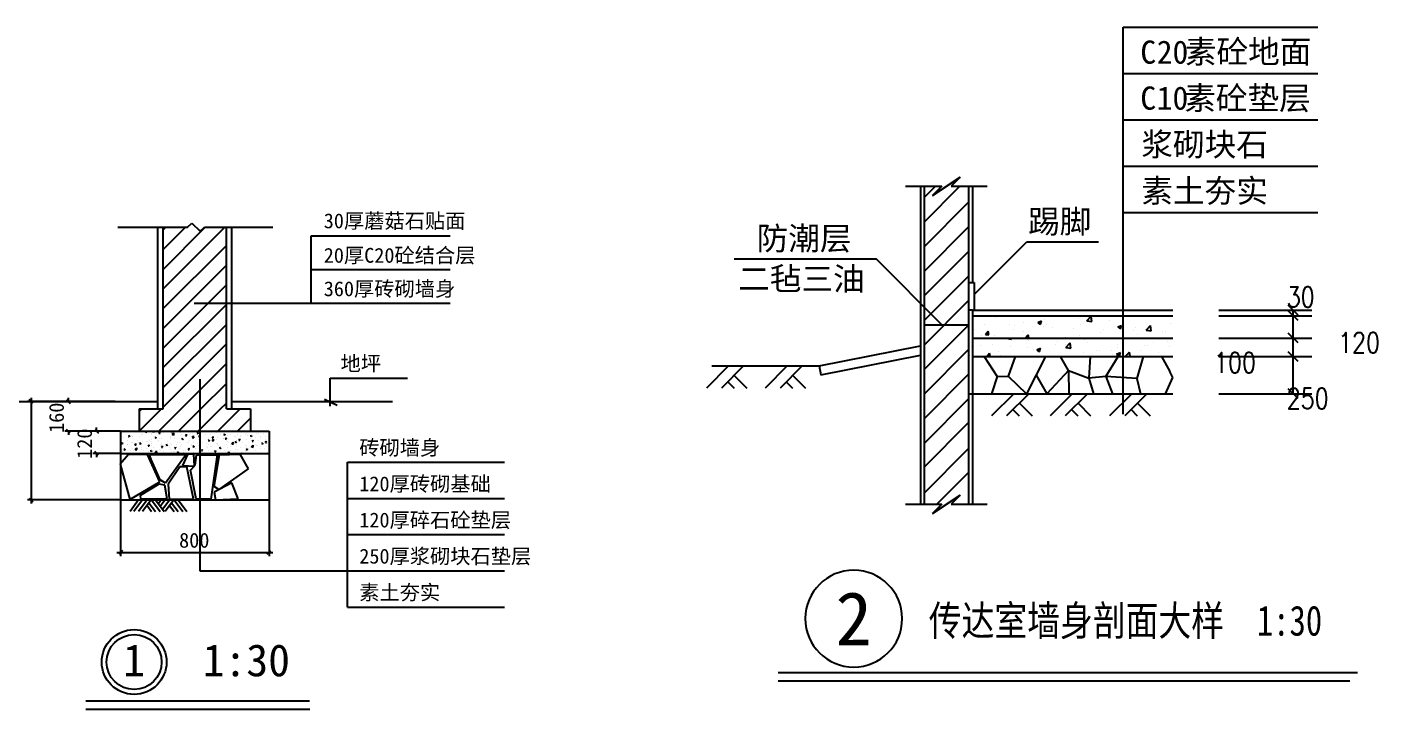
# Model space of a CAD drawing. Extents: x -747684 to -361709, y -438585 to -234743.
# Drawn here: x -373842 to -361709, y -252080 to -245955 of the extents above; entities that cross this region are included whole.
import ezdxf
from ezdxf.enums import TextEntityAlignment as Align

# ---------------------------------------------------------------- set-up
doc = ezdxf.new("R2010")
doc.units = 0
doc.header["$LTSCALE"] = 100
doc.header["$MEASUREMENT"] = 0
doc.layers.get('0').update_dxf_attribs({"linetype": 'CONTINUOUS'})
doc.layers.get('DEFPOINTS').update_dxf_attribs({"linetype": 'CONTINUOUS'})
doc.layers.add('INSERT', color=7, linetype='CONTINUOUS')
doc.styles.add('RS', font='romans.shx')
doc.styles.get("Standard").update_dxf_attribs({"font": 'SimSun.ttf'})

msp = doc.modelspace()

# ---------------------------------------------------------------- linework, layer by layer
at = {"color": 1, "linetype": 'CONTINUOUS'}
for p, q in [((-363998, -249432, -857), (-363998, -245955, -857)), ((-363998, -245955, -857), (-362249, -245955, -857)), ((-363998, -246371, -857), (-362249, -246371, -857)), ((-363998, -246788, -857), (-362249, -246788, -857)), ((-363998, -247205, -857), (-362249, -247205, -857)), ((-365952, -247385, -857), (-365627, -247385, -857)), ((-365710, -247469, -857), (-365460, -247302, -857)), ((-365627, -247385, -857), (-365710, -247469, -857)), ((-365460, -247302, -857), (-365543, -247385, -857)), ((-365543, -247385, -857), (-365218, -247385, -857)), ((-363998, -247621, -857), (-362249, -247621, -857)), ((-365335, -248356, -857), (-364864, -247884, -857)), ((-364864, -247884, -857), (-364220, -247884, -857)), ((-367491, -248036, -857), (-366217, -248036, -857)), ((-365616, -248637, -857), (-366217, -248036, -857)), ((-365710, -250325, -857), (-365460, -250158, -857)), ((-365460, -250158, -857), (-365543, -250241, -857)), ((-365952, -250241, -857), (-365627, -250241, -857)), ((-365627, -250241, -857), (-365710, -250325, -857)), ((-365543, -250241, -857), (-365218, -250241, -857))]:
    msp.add_line(p, q, dxfattribs=at)
at = {"color": 9, "linetype": 'CONTINUOUS'}
for p, q in [((-365818, -247385, -857), (-365818, -250241, -857)), ((-365785, -247707, -857), (-365463, -247385, -857)), ((-365785, -247486, -857), (-365684, -247385, -857)), ((-365352, -247385, -857), (-365352, -248248, -857)), ((-365785, -247928, -857), (-365385, -247528, -857)), ((-365785, -248149, -857), (-365385, -247749, -857)), ((-365785, -248370, -857), (-365385, -247970, -857)), ((-365785, -248591, -857), (-365385, -248191, -857)), ((-365385, -248248, -857), (-365335, -248248, -857)), ((-365335, -248248, -857), (-365335, -248498, -857)), ((-365785, -248812, -857), (-365385, -248412, -857)), ((-365352, -248498, -857), (-365385, -248498, -857)), ((-365352, -248498, -857), (-365352, -250241, -857)), ((-365785, -249031, -857), (-365385, -248631, -857)), ((-365385, -248631, -857), (-365785, -248631, -857)), ((-366728, -248998, -857), (-365818, -248817, -857)), ((-366712, -249080, -857), (-365818, -248902, -857)), ((-365785, -249252, -857), (-365385, -248852, -857)), ((-365247, -248915, -857), (-365129, -249094, -857)), ((-364966, -248915, -857), (-365030, -249091, -857)), ((-364695, -248915, -857), (-364865, -249248, -857)), ((-364489, -249041, -857), (-364560, -248915, -857)), ((-364294, -248915, -857), (-364307, -249109, -857)), ((-364154, -249093, -857), (-364042, -248915, -857)), ((-363819, -248915, -857), (-363876, -249111, -857)), ((-363652, -248915, -857), (-363578, -249049, -857)), ((-367541, -248998, -857), (-367740, -249197, -857)), ((-367692, -248998, -857), (-366728, -248998, -857)), ((-367406, -248998, -857), (-367605, -249197, -857)), ((-367491, -249084, -857), (-367377, -249197, -857)), ((-367015, -248998, -857), (-367214, -249197, -857)), ((-366880, -248998, -857), (-367079, -249197, -857)), ((-366964, -249084, -857), (-366851, -249197, -857)), ((-366728, -248998, -857), (-366712, -249080, -857)), ((-365785, -249473, -857), (-365385, -249073, -857)), ((-365129, -249094, -857), (-365030, -249091, -857)), ((-365030, -249091, -857), (-364865, -249248, -857)), ((-364780, -249082, -857), (-364683, -249248, -857)), ((-364489, -249041, -857), (-364683, -249248, -857)), ((-364489, -249041, -857), (-364486, -249248, -857)), ((-364489, -249041, -857), (-364307, -249109, -857)), ((-363552, -249103, -857), (-363578, -249049, -857)), ((-367549, -249141, -857), (-367492, -249197, -857)), ((-367023, -249141, -857), (-366966, -249197, -857)), ((-365129, -249094, -857), (-365181, -249248, -857)), ((-364154, -249093, -857), (-364307, -249109, -857)), ((-364307, -249109, -857), (-364264, -249248, -857)), ((-363876, -249111, -857), (-364154, -249093, -857)), ((-364154, -249093, -857), (-364093, -249248, -857)), ((-363876, -249111, -857), (-363842, -249248, -857)), ((-363616, -249248, -857), (-363552, -249103, -857)), ((-365785, -249694, -857), (-365385, -249294, -857)), ((-365385, -249248, -857), (-363552, -249248, -857)), ((-364980, -249248, -857), (-365179, -249447, -857)), ((-364845, -249248, -857), (-365044, -249447, -857)), ((-364929, -249334, -857), (-364816, -249447, -857)), ((-364454, -249248, -857), (-364653, -249447, -857)), ((-364319, -249248, -857), (-364518, -249447, -857)), ((-364403, -249334, -857), (-364290, -249447, -857)), ((-363920, -249248, -857), (-364119, -249447, -857)), ((-363784, -249248, -857), (-363983, -249447, -857)), ((-363869, -249334, -857), (-363755, -249447, -857)), ((-364987, -249391, -857), (-364931, -249447, -857)), ((-364461, -249391, -857), (-364405, -249447, -857)), ((-363927, -249391, -857), (-363871, -249447, -857)), ((-365785, -249908, -857), (-365385, -249508, -857)), ((-365785, -250141, -857), (-365385, -249741, -857)), ((-365671, -250241, -857), (-365385, -249955, -857))]:
    msp.add_line(p, q, dxfattribs=at)
at = {"color": 6, "linetype": 'CONTINUOUS'}
for p, q in [((-365785, -247385, -857), (-365785, -250241, -857)), ((-365385, -247385, -857), (-365385, -250241, -857))]:
    msp.add_line(p, q, dxfattribs=at)
at = {"color": 7, "linetype": 'CONTINUOUS'}
for p, q in [((-362426, -248542, -857), (-362514, -248454, -857)), ((-363137, -248498, -857), (-362303, -248498, -857)), ((-363137, -248548, -857), (-362303, -248548, -857)), ((-362426, -248592, -857), (-362514, -248504, -857)), ((-362470, -249248, -857), (-362470, -248498, -857)), ((-362426, -248792, -857), (-362514, -248704, -857)), ((-363137, -248748, -857), (-362303, -248748, -857)), ((-363137, -248915, -857), (-362303, -248915, -857)), ((-362802, -248915, -857), (-362682, -248915, -857)), ((-362426, -248959, -857), (-362514, -248871, -857)), ((-362426, -249292, -857), (-362514, -249204, -857)), ((-363137, -249248, -857), (-362303, -249248, -857))]:
    msp.add_line(p, q, dxfattribs=at)
at = {"color": 2, "linetype": 'CONTINUOUS'}
for p, q in [((-365352, -248498, -857), (-363552, -248498, -857)), ((-365352, -248548, -857), (-363552, -248548, -857)), ((-365146, -248562, -857), (-365146, -248562, -857)), ((-364765, -248608, -857), (-364730, -248594, -857)), ((-364740, -248624, -857), (-364730, -248594, -857)), ((-364700, -248584, -857), (-364700, -248584, -857)), ((-364397, -248572, -857), (-364397, -248572, -857)), ((-364325, -248594, -857), (-364286, -248553, -857)), ((-364325, -248594, -857), (-364280, -248601, -857)), ((-364280, -248601, -857), (-364286, -248553, -857)), ((-364124, -248587, -857), (-364124, -248587, -857)), ((-363867, -248551, -857), (-363867, -248551, -857)), ((-365330, -248667, -857), (-365330, -248667, -857)), ((-365272, -248722, -857), (-365272, -248722, -857)), ((-365243, -248624, -857), (-365243, -248624, -857)), ((-365234, -248715, -857), (-365210, -248686, -857)), ((-365234, -248715, -857), (-365204, -248718, -857)), ((-365204, -248718, -857), (-365210, -248686, -857)), ((-365015, -248625, -857), (-365015, -248625, -857)), ((-364980, -248672, -857), (-364980, -248672, -857)), ((-364976, -248635, -857), (-364976, -248635, -857)), ((-364893, -248691, -857), (-364893, -248691, -857)), ((-364890, -248609, -857), (-364890, -248609, -857)), ((-364876, -248746, -857), (-364852, -248718, -857)), ((-364846, -248748, -857), (-364852, -248718, -857)), ((-364765, -248608, -857), (-364740, -248624, -857)), ((-364709, -248647, -857), (-364709, -248647, -857)), ((-364688, -248622, -857), (-364688, -248622, -857)), ((-364636, -248656, -857), (-364636, -248656, -857)), ((-364442, -248658, -857), (-364442, -248658, -857)), ((-364391, -248723, -857), (-364391, -248723, -857)), ((-364383, -248624, -857), (-364383, -248624, -857)), ((-364201, -248698, -857), (-364201, -248698, -857)), ((-364175, -248669, -857), (-364175, -248669, -857)), ((-364046, -248648, -857), (-364011, -248634, -857)), ((-364046, -248648, -857), (-364021, -248664, -857)), ((-364021, -248664, -857), (-364011, -248634, -857)), ((-363908, -248681, -857), (-363908, -248681, -857)), ((-363886, -248656, -857), (-363886, -248656, -857)), ((-363873, -248718, -857), (-363873, -248718, -857)), ((-363791, -248677, -857), (-363752, -248636, -857)), ((-363791, -248677, -857), (-363747, -248684, -857)), ((-363760, -248640, -857), (-363760, -248640, -857)), ((-363747, -248684, -857), (-363752, -248636, -857)), ((-363642, -248692, -857), (-363642, -248692, -857)), ((-363620, -248686, -857), (-363620, -248686, -857)), ((-363571, -248615, -857), (-363571, -248615, -857)), ((-365362, -248827, -857), (-365362, -248827, -857)), ((-365352, -248748, -857), (-363552, -248748, -857)), ((-365279, -248814, -857), (-365279, -248814, -857)), ((-365173, -248803, -857), (-365173, -248803, -857)), ((-365152, -248729, -857), (-365152, -248729, -857)), ((-365118, -248758, -857), (-365118, -248758, -857)), ((-365046, -248750, -857), (-365044, -248748, -857)), ((-365046, -248750, -857), (-365001, -248757, -857)), ((-365012, -248825, -857), (-365012, -248825, -857)), ((-365001, -248757, -857), (-365002, -248748, -857)), ((-364876, -248746, -857), (-364856, -248748, -857)), ((-364858, -248834, -857), (-364858, -248834, -857)), ((-364857, -248761, -857), (-364857, -248761, -857)), ((-364851, -248769, -857), (-364851, -248769, -857)), ((-364774, -248853, -857), (-364739, -248839, -857)), ((-364750, -248869, -857), (-364739, -248839, -857)), ((-364745, -248836, -857), (-364745, -248836, -857)), ((-364605, -248802, -857), (-364605, -248802, -857)), ((-364584, -248780, -857), (-364584, -248780, -857)), ((-364516, -248739, -857), (-364516, -248739, -857)), ((-364513, -248803, -857), (-364513, -248803, -857)), ((-364512, -248833, -857), (-364473, -248792, -857)), ((-364512, -248833, -857), (-364467, -248840, -857)), ((-364479, -248848, -857), (-364479, -248848, -857)), ((-364467, -248840, -857), (-364473, -248792, -857)), ((-364346, -248764, -857), (-364346, -248764, -857)), ((-364317, -248792, -857), (-364317, -248792, -857)), ((-364221, -248753, -857), (-364221, -248753, -857)), ((-364050, -248803, -857), (-364050, -248803, -857)), ((-364044, -248834, -857), (-364044, -248834, -857)), ((-363810, -248813, -857), (-363810, -248813, -857)), ((-363783, -248814, -857), (-363783, -248814, -857)), ((-363728, -248792, -857), (-363728, -248792, -857)), ((-363603, -248776, -857), (-363603, -248776, -857)), ((-363583, -248826, -857), (-363583, -248826, -857)), ((-365374, -248906, -857), (-365374, -248906, -857)), ((-365352, -248915, -857), (-363552, -248915, -857)), ((-365222, -248913, -857), (-365198, -248884, -857)), ((-365222, -248913, -857), (-365197, -248915, -857)), ((-365192, -248915, -857), (-365198, -248884, -857)), ((-365115, -248869, -857), (-365115, -248869, -857)), ((-365096, -248903, -857), (-365096, -248903, -857)), ((-364805, -248853, -857), (-364805, -248853, -857)), ((-364774, -248853, -857), (-364750, -248869, -857)), ((-364393, -248913, -857), (-364393, -248913, -857)), ((-364358, -248875, -857), (-364358, -248875, -857)), ((-364233, -248859, -857), (-364233, -248859, -857)), ((-364212, -248859, -857), (-364212, -248859, -857)), ((-364102, -248863, -857), (-364102, -248863, -857)), ((-364095, -248895, -857), (-364095, -248895, -857)), ((-364056, -248893, -857), (-364021, -248879, -857)), ((-364056, -248893, -857), (-364031, -248909, -857)), ((-364031, -248909, -857), (-364021, -248879, -857)), ((-363978, -248915, -857), (-363939, -248875, -857)), ((-363945, -248870, -857), (-363945, -248870, -857)), ((-363935, -248915, -857), (-363939, -248875, -857)), ((-363842, -248863, -857), (-363842, -248863, -857)), ((-363678, -248881, -857), (-363678, -248881, -857))]:
    msp.add_line(p, q, dxfattribs=at)
at = {"color": 2, "linetype": 'BYBLOCK'}
for p, q in [((-373102, -249318, -571), (-373839, -249318, -571)), ((-373806, -249285, -571), (-373806, -250235, -571)), ((-373050, -249318, -571), (-373503, -249318, -571)), ((-373470, -249318, -571), (-373470, -249285, -571)), ((-373218, -249585, -571), (-373218, -249551, -571)), ((-373001, -249585, -571), (-373503, -249585, -571)), ((-373470, -249585, -571), (-373470, -249618, -571)), ((-373001, -249585, -571), (-373251, -249585, -571)), ((-373001, -249785, -571), (-373251, -249785, -571)), ((-373218, -249785, -571), (-373218, -249818, -571)), ((-373001, -250202, -571), (-373839, -250202, -571)), ((-373001, -250202, -571), (-373001, -250706, -571)), ((-371668, -250202, -571), (-371668, -250706, -571)), ((-373035, -250673, -571), (-371635, -250673, -571))]:
    msp.add_line(p, q, dxfattribs=at)
at = {"color": 0, "linetype": 'BYBLOCK'}
for p, q in [((-373789, -249335, -571), (-373822, -249301, -571)), ((-373486, -249301, -571), (-373453, -249335, -571)), ((-373453, -249601, -571), (-373486, -249568, -571)), ((-373234, -249568, -571), (-373201, -249601, -571)), ((-373201, -249801, -571), (-373234, -249768, -571)), ((-373822, -250185, -571), (-373789, -250218, -571)), ((-372985, -250656, -571), (-373018, -250689, -571)), ((-371685, -250689, -571), (-371651, -250656, -571))]:
    msp.add_line(p, q, dxfattribs=at)
at = {"color": 7, "linetype": 'CONTINUOUS'}
for start, end in [(0, 180), (180, 0)]:
    msp.add_arc((-366417, -251268, -1166), 435, start, end, dxfattribs=at)
at = {"layer": 'DEFPOINTS', "color": 0, "linetype": 'BYBLOCK'}
for p in [(-373102, -249318, -571), (-373050, -249318, -571), (-373470, -249585, -571), (-373001, -249585, -571), (-373001, -249585, -571), (-373218, -249785, -571), (-373001, -249785, -571), (-373806, -250202, -571), (-373001, -250201, -571), (-373001, -250202, -571), (-371668, -250201, -571), (-371668, -250673, -571)]:
    msp.add_point(p, dxfattribs=at)
at = {"layer": 'INSERT', "color": 7}
for p, q in [((-373025, -247753, -571), (-372400, -247753, -571)), ((-372668, -249385, -571), (-372668, -247753, -571)), ((-372400, -247753, -571), (-372362, -247715, -571)), ((-372362, -247715, -571), (-372288, -247789, -571)), ((-372288, -247789, -571), (-372248, -247753, -571)), ((-372248, -247753, -571), (-371634, -247753, -571)), ((-372001, -249385, -571), (-372001, -247753, -571)), ((-371119, -249109, -571), (-370426, -249109, -571)), ((-371119, -249361, -571), (-371119, -249109, -571)), ((-374280, -249318, -571), (-372668, -249318, -571)), ((-372001, -249318, -571), (-370559, -249318, -571)), ((-371171, -249298, -571), (-371056, -249350, -571)), ((-373001, -249585, -571), (-373001, -250201, -571)), ((-373001, -249585, -571), (-371668, -249585, -571)), ((-371668, -249585, -571), (-371668, -250201, -571)), ((-373001, -249785, -571), (-371668, -249785, -571)), ((-373001, -250201, -571), (-371668, -250201, -571)), ((-372840, -250201, -571), (-372917, -250306, -571)), ((-372804, -250201, -571), (-372882, -250306, -571)), ((-372762, -250201, -571), (-372840, -250306, -571)), ((-372727, -250201, -571), (-372804, -250306, -571)), ((-372764, -250251, -571), (-372724, -250306, -571)), ((-372747, -250228, -571), (-372689, -250306, -571)), ((-372724, -250201, -571), (-372646, -250306, -571)), ((-372689, -250201, -571), (-372611, -250306, -571)), ((-372636, -250201, -571), (-372662, -250237, -571)), ((-372601, -250201, -571), (-372645, -250261, -571)), ((-372559, -250201, -571), (-372624, -250289, -571)), ((-372524, -250201, -571), (-372601, -250306, -571)), ((-372561, -250251, -571), (-372520, -250306, -571)), ((-372543, -250228, -571), (-372485, -250306, -571)), ((-372520, -250201, -571), (-372443, -250306, -571)), ((-372485, -250201, -571), (-372408, -250306, -571)), ((-367096, -251827), (-361962, -251827)), ((-373315, -252080, -1257), (-371301, -252080, -1257))]:
    msp.add_line(p, q, dxfattribs=at)
at = {"layer": 'INSERT', "color": 9}
for p, q in [((-372618, -248307, -571), (-372064, -247753, -571)), ((-372618, -248131, -571), (-372241, -247753, -571)), ((-372618, -247954, -571), (-372418, -247753, -571)), ((-372618, -247777, -571), (-372594, -247753, -571)), ((-372618, -248484, -571), (-372051, -247917, -571)), ((-372618, -248661, -571), (-372051, -248094, -571)), ((-372618, -248838, -571), (-372051, -248271, -571)), ((-372618, -249014, -571), (-372051, -248448, -571)), ((-372618, -249191, -571), (-372051, -248625, -571)), ((-372618, -249368, -571), (-372051, -248801, -571)), ((-372458, -249385, -571), (-372051, -248978, -571)), ((-372281, -249385, -571), (-372051, -249155, -571)), ((-372104, -249385, -571), (-372051, -249332, -571)), ((-372835, -249585, -571), (-372635, -249385, -571)), ((-372835, -249408, -571), (-372812, -249385, -571)), ((-372658, -249585, -571), (-372458, -249385, -571)), ((-372481, -249585, -571), (-372281, -249385, -571)), ((-372304, -249585, -571), (-372104, -249385, -571)), ((-372128, -249585, -571), (-371928, -249385, -571)), ((-371951, -249585, -571), (-371835, -249468, -571))]:
    msp.add_line(p, q, dxfattribs=at)
at = {"layer": 'INSERT', "color": 6}
for p, q in [((-372618, -249385, -571), (-372618, -247753, -571)), ((-372051, -249385, -571), (-372051, -247753, -571)), ((-372835, -249385, -571), (-372835, -249585, -571)), ((-372835, -249385, -571), (-372618, -249385, -571)), ((-372051, -249385, -571), (-371835, -249385, -571)), ((-371835, -249385, -571), (-371835, -249585, -571))]:
    msp.add_line(p, q, dxfattribs=at)
at = {"layer": 'INSERT', "color": 2}
for p, q in [((-371291, -248436, -571), (-371291, -247830, -571)), ((-371291, -247830, -571), (-370042, -247830, -571)), ((-371291, -248133, -571), (-370042, -248133, -571)), ((-372340, -248436, -571), (-371291, -248436, -571)), ((-371291, -248436, -571), (-370042, -248436, -571)), ((-372291, -249116, -571), (-372291, -250839, -571)), ((-372995, -249590, -571), (-372995, -249590, -571)), ((-372993, -249695, -571), (-372985, -249686, -571)), ((-372993, -249695, -571), (-372983, -249696, -571)), ((-372992, -249684, -571), (-372992, -249684, -571)), ((-372983, -249696, -571), (-372985, -249685, -571)), ((-372979, -249697, -571), (-372979, -249697, -571)), ((-372977, -249641, -571), (-372977, -249641, -571)), ((-372975, -249586, -571), (-372975, -249586, -571)), ((-372947, -249590, -571), (-372947, -249590, -571)), ((-372938, -249665, -571), (-372938, -249665, -571)), ((-372934, -249642, -571), (-372934, -249642, -571)), ((-372932, -249628, -571), (-372920, -249623, -571)), ((-372932, -249628, -571), (-372924, -249633, -571)), ((-372924, -249633, -571), (-372920, -249623, -571)), ((-372907, -249627, -571), (-372907, -249627, -571)), ((-372903, -249688, -571), (-372903, -249688, -571)), ((-372895, -249686, -571), (-372895, -249686, -571)), ((-372893, -249631, -571), (-372893, -249631, -571)), ((-372892, -249636, -571), (-372892, -249636, -571)), ((-372873, -249694, -571), (-372873, -249694, -571)), ((-372873, -249706, -571), (-372865, -249696, -571)), ((-372864, -249706, -571), (-372866, -249696, -571)), ((-372849, -249669, -571), (-372849, -249669, -571)), ((-372843, -249685, -571), (-372843, -249685, -571)), ((-372832, -249695, -571), (-372821, -249690, -571)), ((-372832, -249695, -571), (-372824, -249700, -571)), ((-372829, -249628, -571), (-372829, -249628, -571)), ((-372824, -249700, -571), (-372821, -249690, -571)), ((-372814, -249691, -571), (-372814, -249691, -571)), ((-372810, -249610, -571), (-372810, -249610, -571)), ((-372808, -249674, -571), (-372808, -249674, -571)), ((-372806, -249618, -571), (-372806, -249618, -571)), ((-372777, -249591, -571), (-372772, -249585, -571)), ((-372777, -249591, -571), (-372767, -249592, -571)), ((-372767, -249591, -571), (-372768, -249585, -571)), ((-372768, -249680, -571), (-372768, -249680, -571)), ((-372760, -249673, -571), (-372760, -249673, -571)), ((-372746, -249668, -571), (-372746, -249668, -571)), ((-372727, -249588, -571), (-372727, -249588, -571)), ((-372726, -249674, -571), (-372726, -249674, -571)), ((-372725, -249695, -571), (-372725, -249695, -571)), ((-372724, -249614, -571), (-372724, -249614, -571)), ((-372723, -249662, -571), (-372723, -249662, -571)), ((-372721, -249606, -571), (-372721, -249606, -571)), ((-372714, -249586, -571), (-372713, -249585, -571)), ((-372714, -249586, -571), (-372699, -249589, -571)), ((-372713, -249593, -571), (-372713, -249593, -571)), ((-372699, -249588, -571), (-372700, -249585, -571)), ((-372692, -249641, -571), (-372681, -249637, -571)), ((-372692, -249641, -571), (-372684, -249647, -571)), ((-372684, -249646, -571), (-372681, -249636, -571)), ((-372682, -249609, -571), (-372682, -249609, -571)), ((-372671, -249677, -571), (-372671, -249677, -571)), ((-372663, -249666, -571), (-372663, -249666, -571)), ((-372657, -249601, -571), (-372649, -249592, -571)), ((-372657, -249601, -571), (-372647, -249602, -571)), ((-372648, -249602, -571), (-372650, -249591, -571)), ((-372649, -249651, -571), (-372649, -249651, -571)), ((-372638, -249591, -571), (-372638, -249591, -571)), ((-372638, -249651, -571), (-372638, -249651, -571)), ((-372636, -249596, -571), (-372636, -249596, -571)), ((-372619, -249600, -571), (-372619, -249600, -571)), ((-372582, -249680, -571), (-372582, -249680, -571)), ((-372557, -249652, -571), (-372557, -249652, -571)), ((-372554, -249694, -571), (-372554, -249694, -571)), ((-372552, -249587, -571), (-372546, -249585, -571)), ((-372552, -249587, -571), (-372544, -249593, -571)), ((-372552, -249635, -571), (-372552, -249635, -571)), ((-372552, -249639, -571), (-372552, -249639, -571)), ((-372549, -249595, -571), (-372549, -249595, -571)), ((-372544, -249592, -571), (-372542, -249585, -571)), ((-372538, -249612, -571), (-372530, -249602, -571)), ((-372538, -249612, -571), (-372528, -249613, -571)), ((-372536, -249614, -571), (-372523, -249600, -571)), ((-372536, -249614, -571), (-372521, -249616, -571)), ((-372528, -249612, -571), (-372530, -249602, -571)), ((-372522, -249616, -571), (-372523, -249600, -571)), ((-372516, -249647, -571), (-372516, -249647, -571)), ((-372514, -249586, -571), (-372514, -249586, -571)), ((-372493, -249684, -571), (-372493, -249684, -571)), ((-372468, -249682, -571), (-372468, -249682, -571)), ((-372466, -249627, -571), (-372466, -249627, -571)), ((-372460, -249599, -571), (-372460, -249599, -571)), ((-372455, -249618, -571), (-372455, -249618, -571)), ((-372453, -249638, -571), (-372453, -249638, -571)), ((-372453, -249654, -571), (-372441, -249650, -571)), ((-372453, -249654, -571), (-372444, -249660, -571)), ((-372445, -249660, -571), (-372441, -249649, -571)), ((-372418, -249622, -571), (-372410, -249613, -571)), ((-372418, -249622, -571), (-372408, -249623, -571)), ((-372409, -249623, -571), (-372410, -249612, -571)), ((-372404, -249688, -571), (-372404, -249688, -571)), ((-372391, -249690, -571), (-372391, -249690, -571)), ((-372384, -249672, -571), (-372384, -249672, -571)), ((-372382, -249616, -571), (-372382, -249616, -571)), ((-372372, -249603, -571), (-372372, -249603, -571)), ((-372358, -249641, -571), (-372345, -249628, -571)), ((-372358, -249641, -571), (-372343, -249644, -571)), ((-372357, -249601, -571), (-372357, -249601, -571)), ((-372349, -249685, -571), (-372349, -249685, -571)), ((-372347, -249625, -571), (-372347, -249625, -571)), ((-372344, -249643, -571), (-372346, -249627, -571)), ((-372315, -249692, -571), (-372315, -249692, -571)), ((-372313, -249601, -571), (-372301, -249596, -571)), ((-372313, -249601, -571), (-372304, -249606, -571)), ((-372306, -249619, -571), (-372306, -249619, -571)), ((-372305, -249606, -571), (-372301, -249596, -571)), ((-372299, -249633, -571), (-372291, -249623, -571)), ((-372299, -249633, -571), (-372291, -249633, -571)), ((-372298, -249659, -571), (-372298, -249659, -571)), ((-372296, -249604, -571), (-372296, -249604, -571)), ((-372291, -249624, -571), (-372291, -249623, -571)), ((-372291, -249623, -571), (-372291, -249623, -571)), ((-372289, -249633, -571), (-372291, -249624, -571)), ((-372291, -249633, -571), (-372289, -249634, -571)), ((-372286, -249677, -571), (-372286, -249677, -571)), ((-372283, -249606, -571), (-372283, -249606, -571)), ((-372267, -249684, -571), (-372267, -249684, -571)), ((-372243, -249611, -571), (-372243, -249611, -571)), ((-372226, -249695, -571), (-372226, -249695, -571)), ((-372213, -249668, -571), (-372202, -249663, -571)), ((-372213, -249668, -571), (-372205, -249673, -571)), ((-372212, -249648, -571), (-372212, -249648, -571)), ((-372210, -249592, -571), (-372210, -249592, -571)), ((-372205, -249673, -571), (-372202, -249663, -571)), ((-372194, -249610, -571), (-372194, -249610, -571)), ((-372181, -249663, -571), (-372181, -249663, -571)), ((-372180, -249669, -571), (-372167, -249656, -571)), ((-372180, -249669, -571), (-372166, -249671, -571)), ((-372179, -249643, -571), (-372171, -249634, -571)), ((-372179, -249643, -571), (-372169, -249644, -571)), ((-372169, -249644, -571), (-372171, -249633, -571)), ((-372170, -249667, -571), (-372170, -249667, -571)), ((-372166, -249671, -571), (-372168, -249655, -571)), ((-372139, -249657, -571), (-372139, -249657, -571)), ((-372137, -249597, -571), (-372137, -249597, -571)), ((-372130, -249692, -571), (-372130, -249692, -571)), ((-372128, -249637, -571), (-372128, -249637, -571)), ((-372105, -249614, -571), (-372105, -249614, -571)), ((-372096, -249591, -571), (-372096, -249591, -571)), ((-372076, -249649, -571), (-372076, -249649, -571)), ((-372073, -249614, -571), (-372062, -249610, -571)), ((-372073, -249614, -571), (-372065, -249620, -571)), ((-372073, -249651, -571), (-372073, -249651, -571)), ((-372065, -249619, -571), (-372062, -249609, -571)), ((-372060, -249654, -571), (-372052, -249644, -571)), ((-372060, -249654, -571), (-372050, -249655, -571)), ((-372050, -249654, -571), (-372052, -249644, -571)), ((-372043, -249680, -571), (-372043, -249680, -571)), ((-372041, -249624, -571), (-372041, -249624, -571)), ((-372033, -249687, -571), (-372033, -249687, -571)), ((-372016, -249618, -571), (-372016, -249618, -571)), ((-372002, -249697, -571), (-371990, -249683, -571)), ((-372002, -249697, -571), (-371988, -249699, -571)), ((-371988, -249698, -571), (-371990, -249683, -571)), ((-371976, -249634, -571), (-371976, -249634, -571)), ((-371974, -249681, -571), (-371962, -249677, -571)), ((-371974, -249681, -571), (-371965, -249687, -571)), ((-371973, -249695, -571), (-371973, -249695, -571)), ((-371971, -249635, -571), (-371971, -249635, -571)), ((-371966, -249686, -571), (-371962, -249676, -571)), ((-371958, -249668, -571), (-371958, -249668, -571)), ((-371956, -249613, -571), (-371956, -249613, -571)), ((-371940, -249664, -571), (-371932, -249655, -571)), ((-371940, -249664, -571), (-371930, -249665, -571)), ((-371936, -249671, -571), (-371936, -249671, -571)), ((-371930, -249665, -571), (-371932, -249654, -571)), ((-371929, -249629, -571), (-371929, -249629, -571)), ((-371927, -249622, -571), (-371927, -249622, -571)), ((-371910, -249687, -571), (-371910, -249687, -571)), ((-371878, -249617, -571), (-371878, -249617, -571)), ((-371874, -249657, -571), (-371874, -249657, -571)), ((-371872, -249602, -571), (-371872, -249602, -571)), ((-371866, -249621, -571), (-371866, -249621, -571)), ((-371838, -249625, -571), (-371838, -249625, -571)), ((-371838, -249654, -571), (-371838, -249654, -571)), ((-371834, -249627, -571), (-371822, -249623, -571)), ((-371834, -249627, -571), (-371825, -249633, -571)), ((-371826, -249632, -571), (-371822, -249622, -571)), ((-371820, -249675, -571), (-371812, -249665, -571)), ((-371820, -249675, -571), (-371811, -249675, -571)), ((-371811, -249675, -571), (-371813, -249665, -571)), ((-371805, -249673, -571), (-371805, -249673, -571)), ((-371787, -249645, -571), (-371787, -249645, -571)), ((-371785, -249589, -571), (-371785, -249589, -571)), ((-371781, -249601, -571), (-371781, -249601, -571)), ((-371763, -249668, -571), (-371763, -249668, -571)), ((-371761, -249607, -571), (-371761, -249607, -571)), ((-371749, -249629, -571), (-371749, -249629, -571)), ((-371741, -249637, -571), (-371741, -249637, -571)), ((-371734, -249694, -571), (-371723, -249690, -571)), ((-371734, -249694, -571), (-371726, -249700, -571)), ((-371726, -249700, -571), (-371723, -249689, -571)), ((-371719, -249602, -571), (-371719, -249602, -571)), ((-371703, -249689, -571), (-371703, -249689, -571)), ((-371701, -249633, -571), (-371701, -249633, -571)), ((-371701, -249685, -571), (-371693, -249675, -571)), ((-371701, -249685, -571), (-371691, -249686, -571)), ((-371700, -249659, -571), (-371700, -249659, -571)), ((-371691, -249685, -571), (-371693, -249675, -571)), ((-371678, -249696, -571), (-371678, -249696, -571)), ((-372932, -249794, -571), (-373004, -249882, -571)), ((-372981, -249752, -571), (-372981, -249752, -571)), ((-372980, -249768, -571), (-372980, -249768, -571)), ((-372978, -249708, -571), (-372978, -249708, -571)), ((-372972, -249749, -571), (-372961, -249744, -571)), ((-372972, -249749, -571), (-372964, -249754, -571)), ((-372971, -249750, -571), (-372971, -249750, -571)), ((-372964, -249754, -571), (-372961, -249744, -571)), ((-372941, -249702, -571), (-372941, -249702, -571)), ((-372936, -249702, -571), (-372936, -249702, -571)), ((-372760, -249794, -571), (-372932, -249794, -571)), ((-372917, -249759, -571), (-372917, -249759, -571)), ((-372897, -249742, -571), (-372897, -249742, -571)), ((-372882, -249754, -571), (-372882, -249754, -571)), ((-372873, -249706, -571), (-372863, -249707, -571)), ((-372870, -249749, -571), (-372857, -249735, -571)), ((-372870, -249749, -571), (-372855, -249751, -571)), ((-372855, -249750, -571), (-372857, -249735, -571)), ((-372850, -249784, -571), (-372850, -249784, -571)), ((-372812, -249785, -571), (-372812, -249785, -571)), ((-372811, -249746, -571), (-372811, -249746, -571)), ((-372810, -249729, -571), (-372810, -249729, -571)), ((-372793, -249758, -571), (-372793, -249758, -571)), ((-372770, -249740, -571), (-372770, -249740, -571)), ((-372650, -250040, -571), (-372760, -249794, -571)), ((-372754, -249716, -571), (-372746, -249707, -571)), ((-372754, -249716, -571), (-372744, -249717, -571)), ((-372753, -249768, -571), (-372753, -249768, -571)), ((-372744, -249717, -571), (-372746, -249706, -571)), ((-372741, -249796, -571), (-372414, -249794, -571)), ((-372728, -249839, -571), (-372741, -249796, -571)), ((-372733, -249762, -571), (-372721, -249757, -571)), ((-372733, -249762, -571), (-372725, -249767, -571)), ((-372727, -249773, -571), (-372727, -249773, -571)), ((-372725, -249717, -571), (-372725, -249717, -571)), ((-372725, -249767, -571), (-372721, -249757, -571)), ((-372707, -249732, -571), (-372707, -249732, -571)), ((-372704, -249761, -571), (-372704, -249761, -571)), ((-372692, -249776, -571), (-372679, -249763, -571)), ((-372692, -249776, -571), (-372677, -249779, -571)), ((-372677, -249778, -571), (-372679, -249762, -571)), ((-372656, -249751, -571), (-372656, -249751, -571)), ((-372645, -249784, -571), (-372645, -249784, -571)), ((-372643, -249762, -571), (-372643, -249762, -571)), ((-372641, -249707, -571), (-372641, -249707, -571)), ((-372636, -249699, -571), (-372636, -249699, -571)), ((-372634, -249727, -571), (-372626, -249717, -571)), ((-372634, -249727, -571), (-372624, -249728, -571)), ((-372625, -249727, -571), (-372626, -249717, -571)), ((-372615, -249765, -571), (-372615, -249765, -571)), ((-372603, -249778, -571), (-372603, -249778, -571)), ((-372601, -249718, -571), (-372601, -249718, -571)), ((-372414, -249794, -571), (-372599, -250051, -571)), ((-372593, -249708, -571), (-372581, -249704, -571)), ((-372593, -249708, -571), (-372585, -249714, -571)), ((-372585, -249713, -571), (-372581, -249703, -571)), ((-372560, -249712, -571), (-372560, -249712, -571)), ((-372559, -249734, -571), (-372559, -249734, -571)), ((-372556, -249750, -571), (-372556, -249750, -571)), ((-372547, -249703, -571), (-372547, -249703, -571)), ((-372540, -249770, -571), (-372540, -249770, -571)), ((-372526, -249769, -571), (-372526, -249769, -571)), ((-372519, -249771, -571), (-372519, -249771, -571)), ((-372515, -249737, -571), (-372507, -249728, -571)), ((-372515, -249737, -571), (-372505, -249738, -571)), ((-372505, -249738, -571), (-372507, -249727, -571)), ((-372496, -249704, -571), (-372496, -249704, -571)), ((-372493, -249775, -571), (-372482, -249771, -571)), ((-372493, -249775, -571), (-372485, -249781, -571)), ((-372485, -249780, -571), (-372482, -249770, -571)), ((-372470, -249738, -571), (-372470, -249738, -571)), ((-372462, -249718, -571), (-372462, -249718, -571)), ((-372458, -249706, -571), (-372458, -249706, -571)), ((-372400, -249794, -571), (-372446, -249893, -571)), ((-372437, -249773, -571), (-372437, -249773, -571)), ((-372435, -249756, -571), (-372435, -249756, -571)), ((-372422, -249754, -571), (-372422, -249754, -571)), ((-372344, -249791, -571), (-372400, -249794, -571)), ((-372395, -249748, -571), (-372387, -249738, -571)), ((-372395, -249748, -571), (-372385, -249749, -571)), ((-372393, -249751, -571), (-372393, -249751, -571)), ((-372388, -249783, -571), (-372388, -249783, -571)), ((-372385, -249748, -571), (-372387, -249738, -571)), ((-372386, -249727, -571), (-372386, -249727, -571)), ((-372369, -249710, -571), (-372369, -249710, -571)), ((-372364, -249701, -571), (-372364, -249701, -571)), ((-372353, -249721, -571), (-372342, -249717, -571)), ((-372353, -249721, -571), (-372345, -249727, -571)), ((-372348, -249776, -571), (-372348, -249776, -571)), ((-372345, -249727, -571), (-372342, -249717, -571)), ((-372339, -249898, -571), (-372344, -249791, -571)), ((-372331, -249890, -571), (-372320, -249799, -571)), ((-372330, -249742, -571), (-372330, -249742, -571)), ((-372324, -249737, -571), (-372324, -249737, -571)), ((-372320, -249799, -571), (-372135, -249796, -571)), ((-372302, -249770, -571), (-372302, -249770, -571)), ((-372300, -249715, -571), (-372300, -249715, -571)), ((-372280, -249714, -571), (-372280, -249714, -571)), ((-372276, -249758, -571), (-372267, -249749, -571)), ((-372276, -249758, -571), (-372266, -249759, -571)), ((-372266, -249759, -571), (-372268, -249748, -571)), ((-372259, -249780, -571), (-372259, -249780, -571)), ((-372244, -249785, -571), (-372242, -249784, -571)), ((-372243, -249785, -571), (-372242, -249784, -571)), ((-372227, -249721, -571), (-372227, -249721, -571)), ((-372225, -249728, -571), (-372225, -249728, -571)), ((-372216, -249758, -571), (-372216, -249758, -571)), ((-372214, -249703, -571), (-372214, -249703, -571)), ((-372191, -249718, -571), (-372191, -249718, -571)), ((-372135, -249796, -571), (-372191, -250196, -571)), ((-372183, -249723, -571), (-372183, -249723, -571)), ((-372170, -249784, -571), (-372170, -249784, -571)), ((-372164, -249779, -571), (-372164, -249779, -571)), ((-372164, -249780, -571), (-372164, -249780, -571)), ((-372162, -250081, -571), (-372113, -249796, -571)), ((-372156, -249769, -571), (-372148, -249759, -571)), ((-372156, -249769, -571), (-372146, -249769, -571)), ((-372146, -249769, -571), (-372148, -249759, -571)), ((-372137, -249699, -571), (-372137, -249699, -571)), ((-372132, -249748, -571), (-372132, -249748, -571)), ((-372130, -249704, -571), (-372130, -249704, -571)), ((-372120, -249715, -571), (-372120, -249715, -571)), ((-372114, -249735, -571), (-372102, -249730, -571)), ((-372114, -249735, -571), (-372105, -249740, -571)), ((-372113, -249796, -571), (-371931, -249791, -571)), ((-372106, -249740, -571), (-372102, -249730, -571)), ((-372102, -249722, -571), (-372102, -249722, -571)), ((-372066, -249762, -571), (-372066, -249762, -571)), ((-372059, -249766, -571), (-372059, -249766, -571)), ((-372048, -249703, -571), (-372048, -249703, -571)), ((-372045, -249735, -571), (-372045, -249735, -571)), ((-372036, -249779, -571), (-372028, -249769, -571)), ((-372036, -249779, -571), (-372026, -249780, -571)), ((-372027, -249779, -571), (-372029, -249769, -571)), ((-372017, -249761, -571), (-372017, -249761, -571)), ((-372015, -249701, -571), (-372015, -249701, -571)), ((-372013, -249725, -571), (-372013, -249725, -571)), ((-371969, -249746, -571), (-371969, -249746, -571)), ((-371962, -249779, -571), (-371962, -249779, -571)), ((-371960, -249724, -571), (-371960, -249724, -571)), ((-371959, -249707, -571), (-371959, -249707, -571)), ((-371954, -249753, -571), (-371954, -249753, -571)), ((-371931, -249791, -571), (-371856, -249922, -571)), ((-371924, -249729, -571), (-371924, -249729, -571)), ((-371913, -249785, -571), (-371909, -249780, -571)), ((-371908, -249785, -571), (-371909, -249779, -571)), ((-371878, -249768, -571), (-371878, -249768, -571)), ((-371876, -249713, -571), (-371876, -249713, -571)), ((-371874, -249748, -571), (-371863, -249744, -571)), ((-371874, -249748, -571), (-371866, -249754, -571)), ((-371872, -249729, -571), (-371872, -249729, -571)), ((-371870, -249710, -571), (-371870, -249710, -571)), ((-371866, -249753, -571), (-371863, -249743, -571)), ((-371849, -249739, -571), (-371849, -249739, -571)), ((-371835, -249733, -571), (-371835, -249733, -571)), ((-371825, -249724, -571), (-371812, -249711, -571)), ((-371825, -249724, -571), (-371810, -249727, -571)), ((-371810, -249726, -571), (-371812, -249710, -571)), ((-371807, -249733, -571), (-371807, -249733, -571)), ((-371791, -249756, -571), (-371791, -249756, -571)), ((-371789, -249700, -571), (-371789, -249700, -571)), ((-371781, -249714, -571), (-371781, -249714, -571)), ((-371775, -249712, -571), (-371775, -249712, -571)), ((-371746, -249737, -571), (-371746, -249737, -571)), ((-371744, -249725, -571), (-371744, -249725, -571)), ((-371706, -249744, -571), (-371706, -249744, -571)), ((-371692, -249718, -571), (-371692, -249718, -571)), ((-371682, -249777, -571), (-371682, -249777, -571)), ((-373004, -249882, -571), (-372918, -250199, -571)), ((-372647, -250022, -571), (-372728, -249839, -571)), ((-372470, -249906, -571), (-372575, -250059, -571)), ((-372406, -249906, -571), (-372470, -249906, -571)), ((-372446, -249893, -571), (-372339, -249898, -571)), ((-372347, -250193, -571), (-372406, -249906, -571)), ((-372374, -249936, -571), (-372331, -249890, -571)), ((-372323, -250191, -571), (-372374, -249936, -571)), ((-371856, -249922, -571), (-372119, -250108, -571)), ((-370965, -249864, -571), (-369555, -249864, -571)), ((-370965, -251164, -571), (-370965, -249864, -571)), ((-372918, -250199, -571), (-372650, -250040, -571)), ((-372658, -250059, -571), (-372827, -250161, -571)), ((-372604, -250070, -571), (-372658, -250059, -571)), ((-372599, -250051, -571), (-372647, -250022, -571)), ((-372575, -250059, -571), (-372564, -250196, -571)), ((-372001, -250048, -571), (-372162, -250132, -571)), ((-371947, -250193, -571), (-372001, -250048, -571)), ((-372827, -250161, -571), (-372824, -250191, -571)), ((-372583, -250191, -571), (-372604, -250070, -571)), ((-372119, -250108, -571), (-372162, -250081, -571)), ((-372162, -250132, -571), (-372148, -250201, -571)), ((-372824, -250191, -571), (-372583, -250191, -571)), ((-372564, -250196, -571), (-372347, -250193, -571)), ((-372191, -250196, -571), (-372323, -250191, -571)), ((-372148, -250201, -571), (-371947, -250193, -571)), ((-370965, -250189, -571), (-369555, -250189, -571)), ((-370965, -250514, -571), (-369555, -250514, -571)), ((-372291, -250839, -571), (-370965, -250839, -571)), ((-370965, -250839, -571), (-369555, -250839, -571)), ((-370965, -251164, -571), (-369555, -251164, -571))]:
    msp.add_line(p, q, dxfattribs=at)
at = {"layer": 'INSERT', "color": 4}
for p, q in [((-367096, -251753), (-361893, -251753)), ((-373315, -252006, -1257), (-371306, -252006, -1257))]:
    msp.add_line(p, q, dxfattribs=at)
at = {"layer": 'INSERT', "color": 7}
for radius in [291, 247]:
    msp.add_circle((-372880, -251658, -2080), radius, dxfattribs=at)

# ---------------------------------------------------------------- texts
for s, height, p in [('素砼地面', 208.3, (-363443, -246280, -857)), ('C', 208, (-363843, -246284, -857)), ('20', 208.3, (-363696, -246284, -857)), ('C', 208, (-363843, -246697, -857)), ('10', 208.3, (-363696, -246697, -857)), ('素砼垫层', 208.3, (-363449, -246697, -857)), ('浆砌块石', 208.3, (-363834, -247113, -857)), ('素土夯实', 208.3, (-363834, -247530, -857)), ('30厚蘑菇石贴面', 133.3, (-371177, -247762, -5000)), ('踢脚', 208.3, (-364851, -247805, -857)), ('防潮层', 208.3, (-367289, -247957, -857)), ('20厚C20砼结合层', 133.3, (-371177, -248072, -5000)), ('二毡三油', 208.3, (-367455, -248320, -857)), ('360厚砖砌墙身', 133.3, (-371177, -248372, -5000)), ('地坪', 133.3, (-371026, -249043, -5000)), ('砖砌墙身', 133.3, (-370858, -249799, -5000)), ('120厚砖砌基础', 133.3, (-370858, -250124, -5000)), ('120厚碎石砼垫层', 133.3, (-370858, -250449, -5000)), ('250厚浆砌块石垫层', 133.3, (-370858, -250774, -5000)), ('素土夯实', 133.3, (-370858, -251099, -5000)), ('1', 288, (-372978, -251786, -8457)), ('1:30', 288, (-372264, -251786, -8457))]:
    msp.add_text(s, height=height).set_placement(p)
at = {"color": 7, "linetype": 'CONTINUOUS', "style": 'RS', "width": 0.8}
for s, p in [('30', (-362528, -248471, -857)), ('120', (-362067, -248881, -857)), ('100', (-363182, -249060, -857)), ('250', (-362528, -249383, -857))]:
    msp.add_text(s, height=183.3, dxfattribs=at).set_placement(p)
at = {"color": 7, "linetype": 'CONTINUOUS'}
msp.add_text('2', height=480, dxfattribs=at).set_placement((-366417, -251268), align=Align.MIDDLE)
at = {"width": 0.8}
msp.add_text('传达室墙身剖面大样  1:30', height=270, dxfattribs=at).set_placement((-365743, -251421, -857))
at = {"layer": 'INSERT', "color": 9}
for s, p in [('160', (-373511, -249600, -571)), ('120', (-373259, -249833, -571))]:
    msp.add_text(s, height=133.3, rotation=90, dxfattribs=at).set_placement(p)
msp.add_text('800', height=133.3, dxfattribs=at).set_placement((-372476, -250631, -571))

doc.saveas('drawing.dxf')
